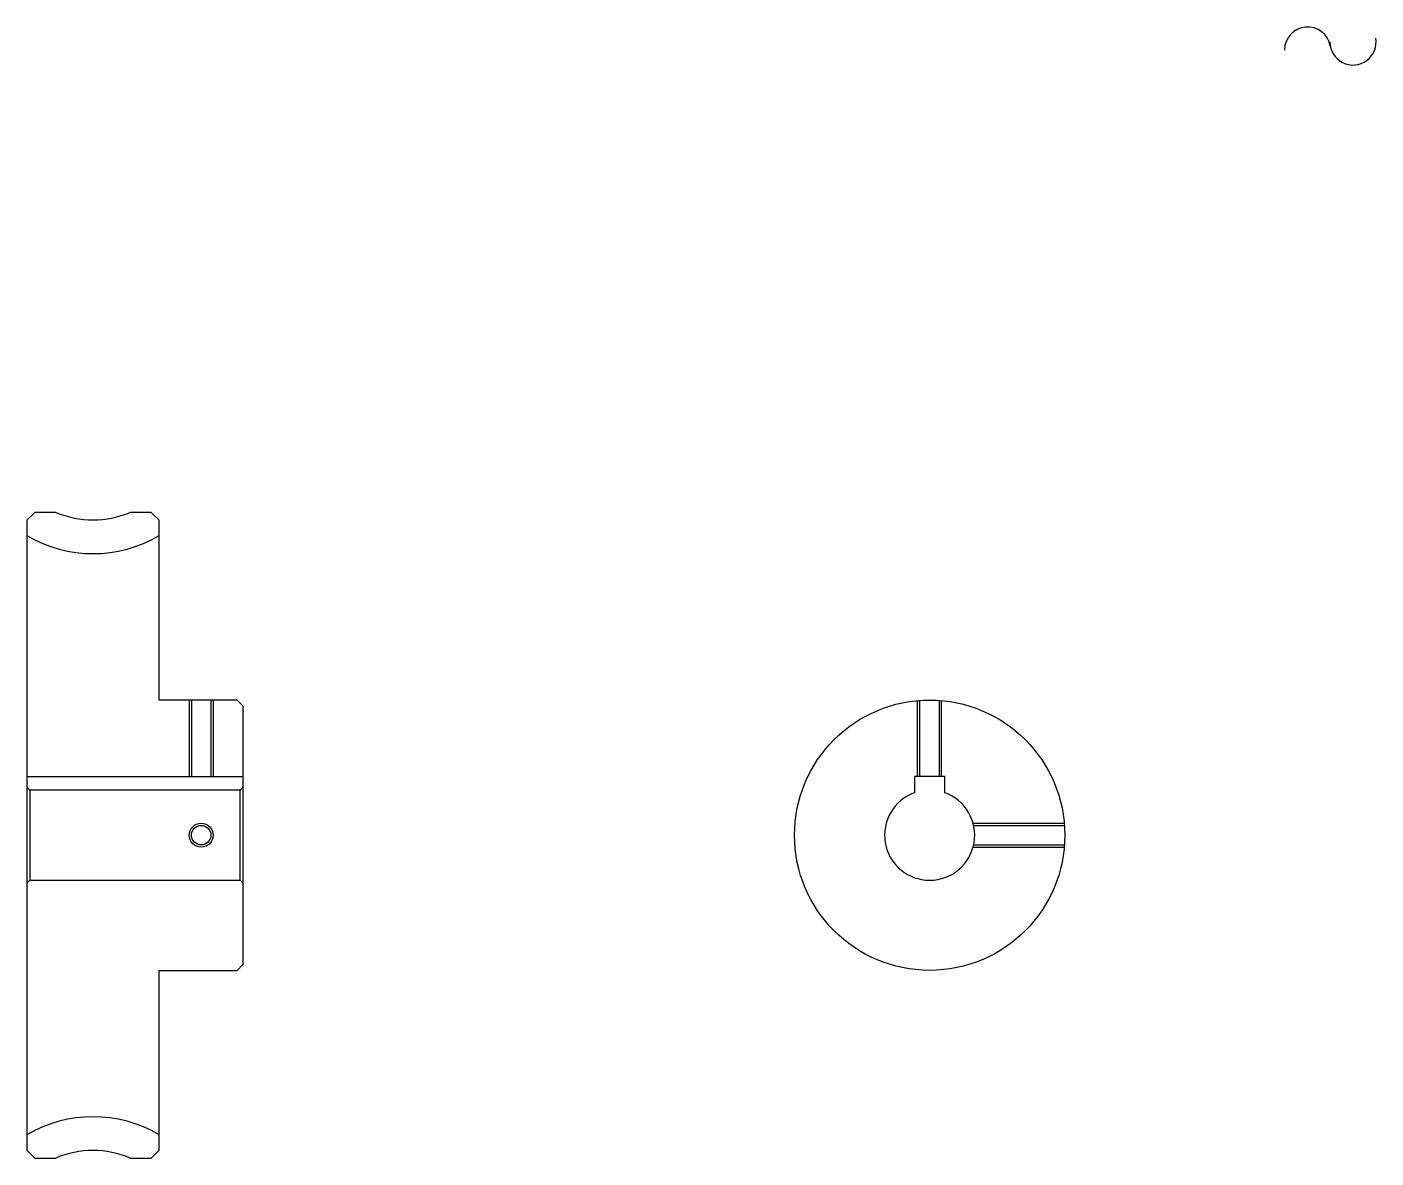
# Model space of a CAD drawing. Header units: metres. Extents: x 93 to 318, y 54 to 243.
import ezdxf

# ---------------------------------------------------------------- set-up
doc = ezdxf.new("R2010")
doc.units = ezdxf.units.M

msp = doc.modelspace()

# ---------------------------------------------------------------- linework, layer by layer
at = {"color": 4}
for p, q in [((93.219513, 117.95549), (129.219513, 117.95549)), ((129.219513, 116.155487), (128.719513, 115.655487)), ((93.219513, 100.155487), (93.719513, 100.655487)), ((129.219513, 100.155487), (128.719513, 100.655487))]:
    msp.add_line(p, q, dxfattribs=at)
for points in [[(98.019714, 161.905487), (94.530487, 161.905487), (93.219513, 160.594513), (93.219513, 100.155487)], [(115.219513, 130.655487), (115.219513, 160.594513), (113.908539, 161.905487), (110.419312, 161.905487)], [(115.219513, 85.655487), (128.219513, 85.655487), (129.219513, 86.655487), (129.219513, 129.655487), (128.219513, 130.655487), (115.219513, 130.655487)], [(120.219513, 130.655487), (120.219513, 117.95549)], [(120.59951, 130.655487), (120.59951, 117.95549)], [(123.839516, 130.655487), (123.839516, 117.95549)], [(124.219513, 130.655487), (124.219513, 117.95549)], [(241.487808, 117.95549), (241.487808, 130.566422)], [(241.867813, 117.95549), (241.867813, 130.597092)], [(245.107803, 117.95549), (245.107803, 130.597092)], [(245.487808, 117.95549), (245.487808, 130.566422)], [(245.987808, 115.226555), (245.987808, 117.95549), (240.987808, 117.95549), (240.987808, 115.226555)], [(93.219513, 116.155487), (93.719513, 115.655487), (93.719513, 100.655487), (128.719513, 100.655487), (128.719513, 115.655487), (93.719513, 115.655487)], [(250.716217, 110.155487), (265.898743, 110.155487)], [(250.81076, 109.77549), (265.929413, 109.77549)], [(250.716217, 106.155487), (265.898743, 106.155487)], [(250.81076, 106.535484), (265.929413, 106.535484)], [(93.219513, 100.155487), (93.219513, 55.716461), (94.530487, 54.405487), (98.019714, 54.405487)], [(110.419312, 54.405487), (113.908539, 54.405487), (115.219513, 55.716461), (115.219513, 85.655487)]]:
    msp.add_lwpolyline(points, dxfattribs=at)
for centre, radius in [((243.487808, 108.155487), 22.5), ((122.219513, 108.155487), 1.62)]:
    msp.add_circle(centre, radius, dxfattribs=at)
at = {"color": 7}
msp.add_circle((122.219513, 108.155487), 2, dxfattribs=at)
for centre, start, end in [((306.407776, 238.888702), 10, 180), ((313.960449, 240.220459), 180, 10)]:
    msp.add_arc(centre, 3.834604, start, end, dxfattribs=at)
at = {"color": 4}
for centre, radius, start, end in [((104.219513, 176.655487), 16, 247.20175188, 292.79824812), ((104.219513, 176.655487), 21.625, 239.42468485, 300.57531515), ((243.487808, 108.155487), 7.5, 109.47122094, 70.52877906), ((104.219513, 39.655487), 21.625, 59.42468485, 120.57531515), ((104.219513, 39.655487), 16, 67.20175188, 112.79824812)]:
    msp.add_arc(centre, radius, start, end, dxfattribs=at)

doc.saveas('drawing.dxf')
